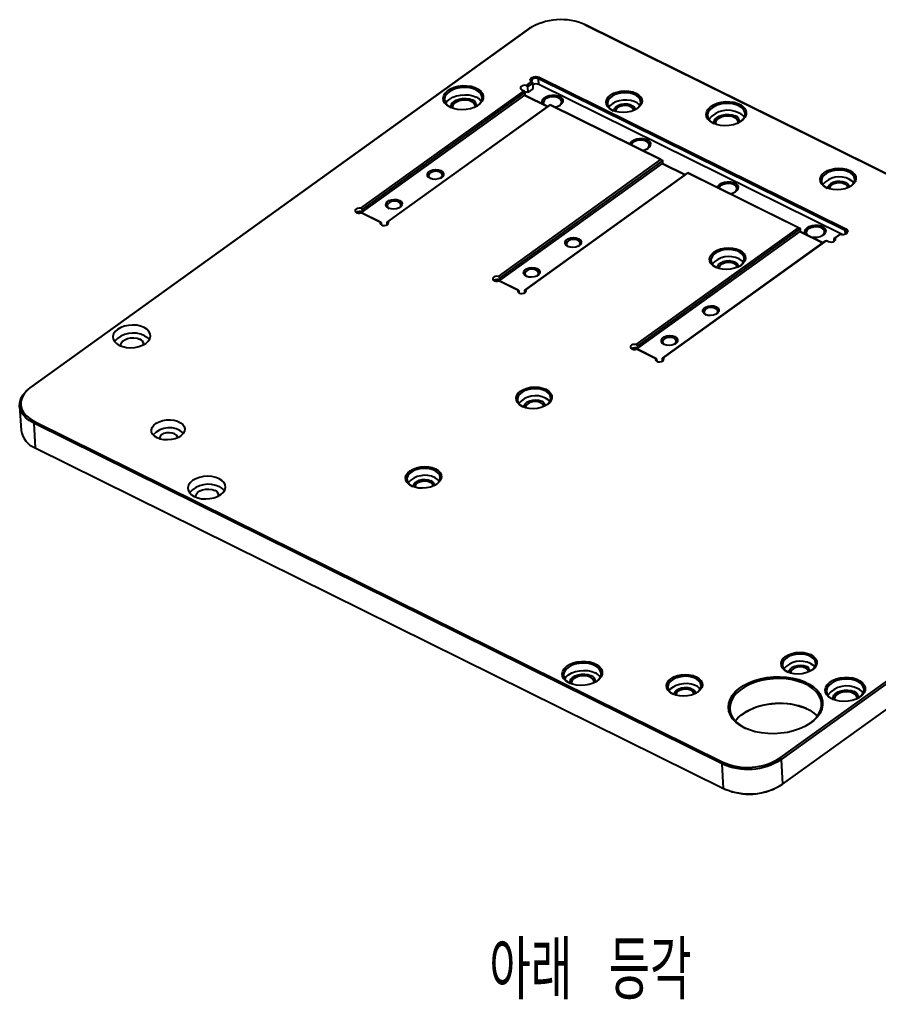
# Model space of a CAD drawing. Header units: millimetres. Extents: x 0 to 420, y 1 to 298.
# Drawn here: x 322.7 to 374.1, y 166.5 to 225.1 of the extents above; entities that cross this region are included whole.
import ezdxf

# ---------------------------------------------------------------- set-up
doc = ezdxf.new("R2010")
doc.units = ezdxf.units.MM
doc.layers.add('가는실선', color=7, linetype='Continuous')
doc.styles.add('SLDTEXTSTYLE1', font='TXT', dxfattribs={"width": 0.7, "bigfont": 'bigfont'})

msp = doc.modelspace()

# ---------------------------------------------------------------- linework, layer by layer
at = {"color": 7, "linetype": 'Continuous', "lineweight": 25}
for p, q in [((353.10833, 224.49195), (353.27096, 224.59908)), ((353.31872, 224.62789), (353.27096, 224.59908)), ((356.55668, 224.79193), (356.50588, 224.81496)), ((356.55668, 224.79193), (356.63321, 224.75568)), ((397.75978, 204.40039), (356.58011, 224.77979)), ((356.58011, 224.77979), (356.63321, 224.75568)), ((356.63321, 224.75568), (397.81289, 204.37627)), ((323.35299, 203.07082), (353.10833, 224.49195)), ((353.16098, 224.52398), (323.40563, 203.10284)), ((353.10833, 224.49195), (353.16098, 224.52398)), ((353.81312, 221.65088), (353.76704, 221.55536)), ((353.81312, 221.65088), (372.1568, 212.57278)), ((353.03853, 221.16147), (353.33297, 221.37343)), ((353.43643, 221.31735), (353.10581, 221.07934)), ((353.10581, 221.07934), (353.12571, 220.74038)), ((353.45632, 220.97839), (353.43643, 221.31735)), ((372.11071, 212.47726), (353.76704, 221.55536)), ((353.78694, 221.2164), (353.76704, 221.55536)), ((371.95885, 212.2233), (353.78694, 221.2164)), ((343.14196, 213.80945), (352.90271, 220.8363)), ((352.96238, 220.74869), (343.20923, 213.72732)), ((352.92098, 220.57342), (343.21743, 213.58775)), ((352.77169, 220.90114), (352.90271, 220.8363)), ((352.90271, 220.8363), (352.96238, 220.74869)), ((354.29867, 219.89161), (352.92098, 220.57342)), ((352.92098, 220.57342), (352.97408, 220.5493)), ((352.97408, 220.5493), (352.96238, 220.74869)), ((352.97408, 220.5493), (354.30045, 219.89289)), ((353.45632, 220.97839), (353.12571, 220.74038)), ((344.70668, 212.98625), (354.45982, 220.00762)), ((354.46287, 220.00395), (344.75171, 213.0128)), ((354.46287, 220.00395), (354.45982, 220.00762)), ((354.45982, 220.00762), (361.19831, 216.67281)), ((361.08905, 216.72472), (354.46287, 220.00395)), ((351.37789, 209.73357), (361.08905, 216.72472)), ((361.19831, 216.67281), (351.44517, 209.65144)), ((361.15691, 216.49754), (351.45336, 209.51187)), ((361.08905, 216.72472), (361.19831, 216.67281)), ((362.53461, 215.81573), (361.15691, 216.49754)), ((361.15691, 216.49754), (361.21001, 216.47342)), ((361.21001, 216.47342), (361.19831, 216.67281)), ((361.21001, 216.47342), (362.53639, 215.81701)), ((352.94261, 208.91037), (362.69575, 215.93174)), ((362.69881, 215.92807), (352.98764, 208.93692)), ((362.69881, 215.92807), (362.69575, 215.93174)), ((362.69575, 215.93174), (369.43425, 212.59693)), ((369.32499, 212.64884), (362.69881, 215.92807)), ((344.30971, 212.97973), (343.16938, 213.54406)), ((343.20923, 213.72732), (343.21743, 213.58775)), ((343.23111, 213.51568), (344.35419, 212.95988)), ((344.35419, 212.95988), (344.36238, 212.82031)), ((344.36238, 212.82031), (344.35714, 212.81642)), ((344.71487, 212.84668), (344.70668, 212.98625)), ((344.73028, 212.83832), (344.71487, 212.84668)), ((359.61382, 205.65768), (369.32499, 212.64884)), ((369.43425, 212.59693), (359.6811, 205.57556)), ((369.39285, 212.42165), (359.6893, 205.43599)), ((369.32499, 212.64884), (369.43425, 212.59693)), ((370.77054, 211.73985), (369.39285, 212.42165)), ((369.39285, 212.42165), (369.44595, 212.39754)), ((369.44595, 212.39754), (369.43425, 212.59693)), ((369.44595, 212.39754), (370.77232, 211.74113)), ((371.44948, 212.00124), (371.7801, 212.23925)), ((371.78895, 212.23975), (371.49451, 212.02779)), ((372.1568, 212.57278), (372.11071, 212.47726)), ((372.12331, 212.26259), (372.11071, 212.47726)), ((361.17855, 204.83449), (370.93169, 211.85586)), ((370.98433, 211.88789), (361.22358, 204.86103)), ((370.93169, 211.85586), (370.98433, 211.88789)), ((370.98433, 211.88789), (371.11536, 211.82304)), ((371.45876, 211.8432), (371.44948, 212.00124)), ((352.54564, 208.90385), (351.40532, 209.46818)), ((351.44517, 209.65144), (351.45336, 209.51187)), ((351.46704, 209.4398), (352.59012, 208.884)), ((352.59012, 208.884), (352.59832, 208.74442)), ((352.59832, 208.74442), (352.59308, 208.74054)), ((352.9508, 208.7708), (352.94261, 208.91037)), ((352.96621, 208.76244), (352.9508, 208.7708)), ((360.78158, 204.82796), (359.64125, 205.3923)), ((359.6811, 205.57556), (359.6893, 205.43599)), ((359.70298, 205.36392), (360.82606, 204.80812)), ((360.82606, 204.80812), (360.83425, 204.66854)), ((360.83425, 204.66854), (360.82901, 204.66465)), ((361.18674, 204.69492), (361.17855, 204.83449)), ((361.20215, 204.68655), (361.18674, 204.69492)), ((323.35299, 203.07082), (323.40563, 203.10284)), ((368.2166, 180.92634), (397.97195, 202.34748)), ((398.03161, 202.25987), (368.27627, 180.83874)), ((322.72908, 201.998), (322.81568, 200.52251)), ((323.57171, 200.95442), (323.6178, 201.04994)), ((364.75139, 180.57501), (323.57171, 200.95442)), ((323.57171, 200.95442), (323.65831, 199.47893)), ((323.6178, 201.04994), (364.79747, 180.67053)), ((368.36287, 179.36325), (398.11821, 200.78438)), ((323.65831, 199.47893), (364.83799, 179.09952)), ((366.12979, 182.70427), (366.18886, 182.67592)), ((364.75139, 180.57501), (364.79747, 180.67053)), ((364.83799, 179.09952), (364.75139, 180.57501)), ((368.2166, 180.92634), (368.27627, 180.83874)), ((368.27627, 180.83874), (368.36287, 179.36325)), ((364.91452, 179.06327), (364.96532, 179.04024)), ((368.15248, 179.22731), (368.20024, 179.25612))]:
    msp.add_line(p, q, dxfattribs=at)
at = {"color": 7, "linetype": 'Continuous', "lineweight": 25, "flags": 128}
for points in [[(353.33297, 221.37343), (353.28375, 221.43582), (353.27564, 221.50611), (353.30971, 221.57509), (353.3815, 221.63376), (353.48163, 221.67443), (353.597, 221.6918), (353.71254, 221.6836), (353.81312, 221.65088)], [(348.4752, 219.85455), (348.30061, 219.96349), (348.17129, 220.09404), (348.09327, 220.24011), (348.07022, 220.39486), (348.1032, 220.55105), (348.19069, 220.70139), (348.32857, 220.83884), (348.51042, 220.95698), (348.72772, 221.05027), (348.97032, 221.11437), (349.22687, 221.14627), (349.48537, 221.14448), (349.73374, 221.10908), (349.96036, 221.04173), (350.15465, 220.94559), (350.3075, 220.82513), (350.41178, 220.686), (350.46261, 220.53471), (350.45762, 220.37832), (350.39703, 220.22415), (350.28368, 220.07941), (350.12287, 219.95086), (349.92212, 219.84452), (349.69081, 219.76536), (349.43977, 219.71708), (349.18073, 219.70194), (348.9258, 219.72064), (348.6869, 219.77232), (348.4752, 219.85455)], [(350.0645, 219.91527), (350.1145, 219.94911), (350.25891, 220.07873), (350.35385, 220.22275), (350.39454, 220.37395), (350.37896, 220.52475), (350.30787, 220.66759), (350.18486, 220.7953), (350.01607, 220.90149), (349.80999, 220.98082), (349.57694, 221.02932), (349.32861, 221.04456), (349.07745, 221.02576), (348.83605, 220.97389), (348.61653, 220.89153), (348.42988, 220.78281), (348.28547, 220.65319), (348.19054, 220.50917), (348.14984, 220.35797), (348.16543, 220.20717), (348.23651, 220.06433), (348.35953, 219.93662), (348.52831, 219.83043), (348.52831, 219.83043)], [(353.03853, 221.16147), (352.95299, 221.17096), (352.86547, 221.16169), (352.78684, 221.1348), (352.72689, 221.09365), (352.6931, 221.04335), (352.68965, 220.99017), (352.71698, 220.94071), (352.77169, 220.90114)], [(353.76704, 221.55536), (353.68283, 221.58176), (353.58627, 221.58601), (353.49206, 221.56748), (353.41455, 221.52899), (353.36554, 221.4764), (353.35249, 221.41771), (353.37738, 221.36186), (353.43643, 221.31735)], [(348.22286, 220.08429), (348.31121, 220.21454), (348.45563, 220.34415), (348.64227, 220.45287), (348.8618, 220.53523), (349.1032, 220.58711), (349.35436, 220.6059), (349.60269, 220.59066), (349.83574, 220.54216), (350.04182, 220.46283)], [(353.12571, 220.74038), (353.04149, 220.76677), (352.94707, 220.77118)], [(354.04498, 220.01932), (353.99621, 220.09558), (353.97775, 220.20651), (354.01469, 220.31783), (354.10375, 220.41965), (354.23702, 220.50293), (354.40265, 220.56026), (354.58594, 220.58656), (354.77058, 220.57948), (354.94018, 220.53965), (355.07967, 220.47062), (355.17665, 220.37852), (355.22251, 220.27152), (355.21317, 220.15915), (355.14946, 220.05137), (355.03703, 219.95778), (354.8859, 219.88668), (354.7688, 219.85471)], [(355.0033, 219.93809), (355.01658, 219.94734), (355.10881, 220.03821), (355.1517, 220.14015), (355.14106, 220.24315), (355.07792, 220.33715), (354.96846, 220.41294), (354.82341, 220.4631), (354.65696, 220.48273), (354.4854, 220.46989), (354.32553, 220.42585), (354.19299, 220.35492), (354.10076, 220.26404), (354.05787, 220.16211), (354.06852, 220.0591), (354.11219, 219.98606)], [(358.17346, 219.67373), (358.01218, 219.7752), (357.89463, 219.89724), (357.8267, 220.03373), (357.81181, 220.17782), (357.8507, 220.32231), (357.94141, 220.45993), (358.0794, 220.58378), (358.25776, 220.68767), (358.46753, 220.76637), (358.69819, 220.81594), (358.93819, 220.83389), (359.17549, 220.81934), (359.39818, 220.77299), (359.5951, 220.69719), (359.75638, 220.59572), (359.87393, 220.47368), (359.94185, 220.33719), (359.95675, 220.19309), (359.91786, 220.04861), (359.82715, 219.91099), (359.68915, 219.78713), (359.5108, 219.68325), (359.30103, 219.60455), (359.07037, 219.55498), (358.83037, 219.53702), (358.59307, 219.55158), (358.37038, 219.59793), (358.17346, 219.67373)], [(359.59456, 219.72662), (359.67369, 219.78341), (359.7947, 219.9072), (359.86682, 220.04276), (359.88615, 220.18279), (359.85167, 220.31974), (359.76522, 220.44623), (359.63147, 220.55543), (359.45763, 220.64146), (359.25307, 220.69969), (359.02881, 220.72697), (358.79695, 220.72183), (358.56999, 220.68455), (358.36017, 220.61714), (358.17878, 220.52323), (358.03562, 220.40789), (357.9384, 220.27733), (357.89236, 220.13859), (357.89999, 219.99916), (357.96087, 219.86655), (358.07172, 219.7479), (358.22656, 219.64962), (358.22656, 219.64962)], [(348.54734, 219.82124), (348.54655, 219.82405), (348.54077, 219.94881), (348.59116, 220.07197), (348.69396, 220.18441), (348.84156, 220.27777), (349.023, 220.34515), (349.22484, 220.38153), (349.43209, 220.38423), (349.6294, 220.35304), (349.80213, 220.29027)], [(349.75604, 220.19475), (349.59261, 220.25326), (349.40559, 220.28052), (349.21013, 220.27432), (349.02206, 220.23516), (348.85664, 220.16621), (348.72725, 220.07306), (348.64437, 219.96325), (348.61473, 219.84569), (348.61929, 219.7942)], [(359.82995, 219.96085), (359.79097, 220.00757), (359.65722, 220.11677), (359.48337, 220.20281), (359.27881, 220.26103), (359.05456, 220.28831), (358.8227, 220.28317), (358.59574, 220.24589), (358.38591, 220.17848), (358.20453, 220.08457), (358.06137, 219.96923), (357.97138, 219.85177)], [(358.29288, 219.6231), (358.29001, 219.68254), (358.32695, 219.79386), (358.41601, 219.89569), (358.54928, 219.97896), (358.71491, 220.0363), (358.8982, 220.06259), (359.08284, 220.05552), (359.25244, 220.01569), (359.39193, 219.94666), (359.48891, 219.85455), (359.53477, 219.74756), (359.53741, 219.69615)], [(359.4661, 219.65939), (359.45332, 219.71919), (359.39018, 219.81319), (359.28072, 219.88898), (359.13567, 219.93914), (358.96922, 219.95876), (358.79766, 219.94593), (358.63779, 219.90189), (358.50525, 219.83096), (358.41302, 219.74008), (358.37013, 219.63815), (358.36799, 219.59494)], [(364.2034, 218.89854), (364.0288, 219.00748), (363.89948, 219.13804), (363.82146, 219.28411), (363.79841, 219.43886), (363.8314, 219.59505), (363.91888, 219.74539), (364.05677, 219.88284), (364.23861, 220.00097), (364.45592, 220.09427), (364.69851, 220.15837), (364.95506, 220.19026), (365.21356, 220.18847), (365.46193, 220.15308), (365.68856, 220.08573), (365.88284, 219.98958), (366.03569, 219.86913), (366.13998, 219.73), (366.19081, 219.5787), (366.18581, 219.42232), (366.12522, 219.26815), (366.01187, 219.1234), (365.85106, 218.99486), (365.65031, 218.88852), (365.41901, 218.80936), (365.16796, 218.76108), (364.90892, 218.74594), (364.65399, 218.76464), (364.41509, 218.81631), (364.2034, 218.89854)], [(365.7927, 218.95926), (365.8427, 218.9931), (365.98711, 219.12272), (366.08204, 219.26674), (366.12273, 219.41795), (366.10715, 219.56875), (366.03607, 219.71159), (365.91305, 219.8393), (365.74427, 219.94548), (365.53818, 220.02482), (365.30513, 220.07332), (365.0568, 220.08855), (364.80564, 220.06976), (364.56425, 220.01788), (364.34472, 219.93552), (364.15807, 219.82681), (364.01366, 219.69719), (363.91873, 219.55317), (363.87803, 219.40197), (363.89362, 219.25117), (363.9647, 219.10833), (364.08772, 218.98061), (364.2565, 218.87443), (364.2565, 218.87443)], [(364.27536, 218.86582), (364.27474, 218.86804), (364.26897, 218.9928), (364.31935, 219.11597), (364.42215, 219.2284), (364.56975, 219.32177), (364.7512, 219.38914), (364.95303, 219.42553), (365.16029, 219.42823), (365.35759, 219.39703), (365.53032, 219.33427)], [(365.48424, 219.23875), (365.3208, 219.29726), (365.13378, 219.32452), (364.93832, 219.31832), (364.75026, 219.27915), (364.58483, 219.21021), (364.45544, 219.11706), (364.37257, 219.00725), (364.34293, 218.88969), (364.34748, 218.83819)], [(359.22481, 217.64948), (359.25574, 217.72408), (359.3448, 217.82591), (359.47807, 217.90918), (359.6437, 217.96652), (359.82699, 217.99282), (360.01163, 217.98574), (360.18123, 217.94591), (360.32072, 217.87688), (360.4177, 217.78478), (360.46356, 217.67778), (360.45422, 217.5654), (360.3905, 217.45763), (360.27808, 217.36403), (360.12694, 217.29293), (360.00984, 217.26097)], [(360.24435, 217.34435), (360.25763, 217.35359), (360.34986, 217.44447), (360.39275, 217.5464), (360.3821, 217.64941), (360.31897, 217.74341), (360.20951, 217.8192), (360.06446, 217.86936), (359.89801, 217.88899), (359.72645, 217.87615), (359.56658, 217.83211), (359.43404, 217.76118), (359.34181, 217.6703), (359.30903, 217.6078)], [(347.92526, 216.06741), (348.03066, 215.99164), (348.08447, 215.89701), (348.08019, 215.79495), (348.01834, 215.69776), (347.90639, 215.61716), (347.75784, 215.56289), (347.5906, 215.54147), (347.42484, 215.5555), (347.28056, 215.60329), (347.17517, 215.67907), (347.12136, 215.77369), (347.12564, 215.87576), (347.18748, 215.97295), (347.29943, 216.05354), (347.44799, 216.10782), (347.61523, 216.12923), (347.78098, 216.1152), (347.92526, 216.06741)], [(347.87918, 215.9719), (347.74919, 216.01385), (347.59992, 216.02362), (347.45153, 215.99988), (347.32406, 215.94585), (347.23472, 215.86881), (347.19559, 215.77917), (347.21193, 215.68905), (347.28156, 215.6106), (347.32271, 215.58481)], [(347.9105, 215.61931), (347.93912, 215.64146), (348.00447, 215.72624), (348.01606, 215.81768), (347.97233, 215.90342), (347.87918, 215.9719)], [(370.97224, 215.04667), (370.81096, 215.14814), (370.69341, 215.27018), (370.62549, 215.40667), (370.61059, 215.55077), (370.64948, 215.69525), (370.74019, 215.83287), (370.87818, 215.95673), (371.05654, 216.06061), (371.26631, 216.13931), (371.49697, 216.18888), (371.73697, 216.20684), (371.97427, 216.19228), (372.19696, 216.14593), (372.39388, 216.07013), (372.55516, 215.96866), (372.67271, 215.84662), (372.74063, 215.71013), (372.75553, 215.56603), (372.71664, 215.42155), (372.62593, 215.28393), (372.48794, 215.16008), (372.30958, 215.05619), (372.09981, 214.97749), (371.86915, 214.92792), (371.62915, 214.90996), (371.39185, 214.92452), (371.16916, 214.97087), (370.97224, 215.04667)], [(372.39334, 215.09956), (372.47247, 215.15635), (372.59348, 215.28014), (372.6656, 215.4157), (372.68493, 215.55573), (372.65045, 215.69268), (372.564, 215.81917), (372.43025, 215.92837), (372.25641, 216.01441), (372.05185, 216.07263), (371.82759, 216.09991), (371.59573, 216.09477), (371.36877, 216.05749), (371.15895, 215.99008), (370.97756, 215.89617), (370.8344, 215.78083), (370.73718, 215.65027), (370.69114, 215.51154), (370.69877, 215.3721), (370.75965, 215.23949), (370.8705, 215.12084), (371.02534, 215.02256), (371.02534, 215.02256)], [(364.46586, 215.05574), (364.49679, 215.13034), (364.58585, 215.23216), (364.71912, 215.31544), (364.88475, 215.37278), (365.06803, 215.39907), (365.25268, 215.39199), (365.42228, 215.35217), (365.56177, 215.28314), (365.65875, 215.19103), (365.70461, 215.08404), (365.69527, 214.97166), (365.63155, 214.86389), (365.51913, 214.77029), (365.36799, 214.69919), (365.25089, 214.66723)], [(365.4854, 214.75061), (365.49868, 214.75985), (365.59091, 214.85073), (365.6338, 214.95266), (365.62315, 215.05567), (365.56001, 215.14967), (365.45056, 215.22546), (365.30551, 215.27562), (365.13906, 215.29524), (364.9675, 215.28241), (364.80763, 215.23837), (364.67509, 215.16744), (364.58286, 215.07656), (364.55008, 215.01405)], [(371.09166, 214.99604), (371.09108, 214.99935), (371.10043, 215.11172), (371.16414, 215.2195), (371.27656, 215.31309), (371.4277, 215.3842), (371.60413, 215.42648), (371.79017, 215.4362), (371.96929, 215.41248), (372.12559, 215.35744)], [(372.0795, 215.26192), (371.93445, 215.31208), (371.768, 215.33171), (371.59644, 215.31887), (371.43657, 215.27483), (371.30403, 215.2039), (371.2118, 215.11302), (371.16891, 215.01109), (371.16677, 214.96788)], [(372.62873, 215.3338), (372.52839, 215.43767), (372.37355, 215.53595)], [(345.44565, 214.28232), (345.55105, 214.20654), (345.60485, 214.11192), (345.60058, 214.00985), (345.53873, 213.91266), (345.42678, 213.83207), (345.27823, 213.77779), (345.11099, 213.75638), (344.94523, 213.77041), (344.80095, 213.8182), (344.69555, 213.89397), (344.64175, 213.9886), (344.64603, 214.09066), (344.70787, 214.18785), (344.81982, 214.26845), (344.96837, 214.32272), (345.13562, 214.34414), (345.30137, 214.33011), (345.44565, 214.28232)], [(345.39957, 214.1868), (345.26958, 214.22876), (345.12031, 214.23852), (344.97192, 214.21479), (344.84445, 214.16075), (344.75511, 214.08371), (344.71597, 213.99408), (344.73232, 213.90395), (344.80195, 213.82551), (344.8431, 213.79972)], [(345.43089, 213.83422), (345.45951, 213.85636), (345.52486, 213.94114), (345.53645, 214.03258), (345.49272, 214.11833), (345.39957, 214.1868)], [(343.14196, 213.80945), (343.04252, 213.81873), (342.94274, 213.80301), (342.85917, 213.7649), (342.80569, 213.71073), (342.79117, 213.64948), (342.81803, 213.59134), (342.8818, 213.54594), (342.9719, 213.52082), (343.07338, 213.52016), (343.16938, 213.54406)], [(344.30971, 212.97973), (344.28814, 212.91899), (344.30803, 212.85959), (344.36607, 212.81139), (344.45262, 212.78239), (344.55333, 212.77741), (344.65146, 212.79727), (344.73074, 212.83868), (344.778, 212.89475), (344.7854, 212.95619), (344.75171, 213.0128)], [(369.76813, 212.23809), (369.71936, 212.31436), (369.7009, 212.42528), (369.73784, 212.5366), (369.8269, 212.63842), (369.96017, 212.7217), (370.1258, 212.77903), (370.30908, 212.80533), (370.49373, 212.79825), (370.66333, 212.75843), (370.80282, 212.68939), (370.8998, 212.59729), (370.94566, 212.4903), (370.93632, 212.37792), (370.8726, 212.27014), (370.76018, 212.17655), (370.60904, 212.10545), (370.43261, 212.06316), (370.24657, 212.05344), (370.11198, 212.06793)], [(370.72645, 212.15686), (370.73973, 212.16611), (370.83196, 212.25699), (370.87485, 212.35892), (370.8642, 212.46193), (370.80106, 212.55592), (370.69161, 212.63171), (370.54656, 212.68188), (370.38011, 212.7015), (370.20855, 212.68866), (370.04868, 212.64463), (369.91614, 212.5737), (369.82391, 212.48282), (369.78102, 212.38088), (369.79167, 212.27788), (369.83534, 212.20484)], [(372.1568, 212.57278), (372.22928, 212.51984), (372.2642, 212.4536), (372.25697, 212.38271), (372.20855, 212.31644), (372.12526, 212.26346), (372.018, 212.2307), (371.90079, 212.22244), (371.78895, 212.23975)], [(372.13735, 212.26915), (372.1816, 212.31822), (372.19465, 212.37691), (372.16976, 212.43276), (372.11071, 212.47726)], [(356.1612, 211.99153), (356.2666, 211.91576), (356.3204, 211.82113), (356.31612, 211.71907), (356.25428, 211.62188), (356.14233, 211.54128), (355.99377, 211.487), (355.82653, 211.46559), (355.66078, 211.47962), (355.5165, 211.52741), (355.4111, 211.60318), (355.35729, 211.69781), (355.36157, 211.79987), (355.42342, 211.89706), (355.53537, 211.97766), (355.68392, 212.03194), (355.85116, 212.05335), (356.01692, 212.03932), (356.1612, 211.99153)], [(356.11512, 211.89601), (355.98513, 211.93797), (355.83586, 211.94774), (355.68747, 211.924), (355.56, 211.86996), (355.47066, 211.79293), (355.43152, 211.70329), (355.44787, 211.61317), (355.51749, 211.53472), (355.55864, 211.50893)], [(356.14644, 211.54343), (356.17506, 211.56558), (356.24041, 211.65036), (356.252, 211.74179), (356.20827, 211.82754), (356.11512, 211.89601)], [(371.11536, 211.82304), (371.19064, 211.79828), (371.27712, 211.79141), (371.36404, 211.80329), (371.44059, 211.83243), (371.49724, 211.87521), (371.52694, 211.92631), (371.52599, 211.97937), (371.49451, 212.02779)], [(364.35994, 210.28642), (364.19866, 210.38789), (364.08111, 210.50993), (364.01319, 210.64642), (363.99829, 210.79052), (364.03718, 210.935), (364.12789, 211.07262), (364.26588, 211.19647), (364.44424, 211.30036), (364.65401, 211.37906), (364.88467, 211.42863), (365.12467, 211.44658), (365.36197, 211.43203), (365.58466, 211.38568), (365.78158, 211.30988), (365.94286, 211.20841), (366.06041, 211.08637), (366.12833, 210.94988), (366.14323, 210.80578), (366.10434, 210.6613), (366.01363, 210.52368), (365.87564, 210.39982), (365.69728, 210.29594), (365.48751, 210.21724), (365.25685, 210.16767), (365.01685, 210.14971), (364.77955, 210.16427), (364.55686, 210.21062), (364.35994, 210.28642)], [(365.78104, 210.33931), (365.86017, 210.3961), (365.98118, 210.51989), (366.0533, 210.65545), (366.07263, 210.79548), (366.03815, 210.93243), (365.9517, 211.05892), (365.81795, 211.16812), (365.64411, 211.25415), (365.43955, 211.31238), (365.21529, 211.33966), (364.98343, 211.33452), (364.75647, 211.29724), (364.54665, 211.22983), (364.36526, 211.13592), (364.2221, 211.02058), (364.12488, 210.89002), (364.07885, 210.75128), (364.08647, 210.61185), (364.14735, 210.47924), (364.2582, 210.36059), (364.41304, 210.26231), (364.41304, 210.26231)], [(364.47936, 210.23579), (364.47878, 210.2391), (364.48813, 210.35147), (364.55184, 210.45925), (364.66426, 210.55284), (364.8154, 210.62394), (364.99183, 210.66623), (365.17787, 210.67595), (365.35699, 210.65223), (365.51329, 210.59719)], [(365.4672, 210.50167), (365.32215, 210.55183), (365.1557, 210.57145), (364.98414, 210.55862), (364.82427, 210.51458), (364.69173, 210.44365), (364.5995, 210.35277), (364.55661, 210.25084), (364.55447, 210.20763)], [(366.01643, 210.57354), (365.91609, 210.67742), (365.76125, 210.7757)], [(353.68158, 210.20644), (353.78698, 210.13066), (353.84079, 210.03604), (353.83651, 209.93397), (353.77467, 209.83678), (353.66272, 209.75619), (353.51416, 209.70191), (353.34692, 209.6805), (353.18116, 209.69453), (353.03689, 209.74231), (352.93149, 209.81809), (352.87768, 209.91272), (352.88196, 210.01478), (352.9438, 210.11197), (353.05575, 210.19256), (353.20431, 210.24684), (353.37155, 210.26826), (353.53731, 210.25422), (353.68158, 210.20644)], [(353.6355, 210.11092), (353.50552, 210.15287), (353.35625, 210.16264), (353.20786, 210.13891), (353.08038, 210.08487), (352.99105, 210.00783), (352.95191, 209.9182), (352.96826, 209.82807), (353.03788, 209.74963), (353.07903, 209.72384)], [(353.66683, 209.75834), (353.69544, 209.78048), (353.76079, 209.86526), (353.77239, 209.9567), (353.72865, 210.04245), (353.6355, 210.11092)], [(351.37789, 209.73357), (351.27846, 209.74284), (351.17867, 209.72712), (351.0951, 209.68902), (351.04162, 209.63484), (351.0271, 209.5736), (351.05396, 209.51546), (351.11773, 209.47006), (351.20784, 209.44494), (351.30931, 209.44428), (351.40532, 209.46818)], [(352.54564, 208.90385), (352.52408, 208.84311), (352.54396, 208.78371), (352.602, 208.73551), (352.68856, 208.70651), (352.78926, 208.70153), (352.8874, 208.72139), (352.96668, 208.76279), (353.01394, 208.81887), (353.02133, 208.88031), (352.98764, 208.93692)], [(364.39713, 207.91565), (364.50253, 207.83988), (364.55633, 207.74525), (364.55206, 207.64319), (364.49021, 207.54599), (364.37826, 207.4654), (364.22971, 207.41112), (364.06247, 207.38971), (363.89671, 207.40374), (363.75243, 207.45153), (363.64703, 207.5273), (363.59323, 207.62193), (363.59751, 207.72399), (363.65935, 207.82118), (363.7713, 207.90178), (363.91986, 207.95606), (364.0871, 207.97747), (364.25285, 207.96344), (364.39713, 207.91565)], [(364.35105, 207.82013), (364.22106, 207.86209), (364.07179, 207.87186), (363.9234, 207.84812), (363.79593, 207.79408), (363.70659, 207.71705), (363.66745, 207.62741), (363.6838, 207.53729), (363.75343, 207.45884), (363.79458, 207.43305)], [(364.38237, 207.46755), (364.41099, 207.4897), (364.47634, 207.57448), (364.48793, 207.66591), (364.4442, 207.75166), (364.35105, 207.82013)], [(328.6879, 205.60949), (328.89398, 205.53016), (329.12703, 205.48166), (329.37536, 205.46643), (329.62652, 205.48522), (329.86792, 205.53709), (330.08744, 205.61946), (330.27409, 205.72817), (330.4185, 205.85779), (330.51344, 206.00181), (330.55413, 206.15301), (330.53855, 206.30381), (330.46746, 206.44665), (330.34445, 206.57437), (330.17566, 206.68055), (329.96958, 206.75988), (329.73653, 206.80838), (329.4882, 206.82362), (329.23704, 206.80483), (328.99564, 206.75295), (328.77612, 206.67059), (328.58947, 206.56187), (328.44506, 206.43226), (328.35013, 206.28824), (328.30943, 206.13703), (328.32502, 205.98623), (328.3961, 205.84339), (328.51912, 205.71568), (328.6879, 205.60949)], [(328.77975, 205.56896), (328.77432, 205.62475), (328.80396, 205.74232), (328.88684, 205.85212), (329.01623, 205.94527), (329.18165, 206.01422), (329.36972, 206.05338), (329.56518, 206.05959), (329.7522, 206.03233), (329.91563, 205.97381)], [(330.20492, 206.18207), (330.3737, 206.07589), (330.49022, 205.95705)], [(361.91752, 206.13056), (362.02292, 206.05478), (362.07672, 205.96015), (362.07245, 205.85809), (362.0106, 205.7609), (361.89865, 205.68031), (361.7501, 205.62603), (361.58285, 205.60461), (361.4171, 205.61865), (361.27282, 205.66643), (361.16742, 205.74221), (361.11362, 205.83684), (361.11789, 205.9389), (361.17974, 206.03609), (361.29169, 206.11668), (361.44024, 206.17096), (361.60749, 206.19238), (361.77324, 206.17834), (361.91752, 206.13056)], [(361.87144, 206.03504), (361.74145, 206.07699), (361.59218, 206.08676), (361.44379, 206.06302), (361.31632, 206.00899), (361.22698, 205.93195), (361.18784, 205.84232), (361.20419, 205.75219), (361.27382, 205.67375), (361.31496, 205.64796)], [(361.90276, 205.68246), (361.93138, 205.7046), (361.99673, 205.78938), (362.00832, 205.88082), (361.96459, 205.96656), (361.87144, 206.03504)], [(359.61382, 205.65768), (359.51439, 205.66696), (359.41461, 205.65124), (359.33104, 205.61313), (359.27756, 205.55896), (359.26304, 205.49772), (359.2899, 205.43957), (359.35367, 205.39418), (359.44377, 205.36906), (359.54525, 205.3684), (359.64125, 205.3923)], [(360.78158, 204.82796), (360.76001, 204.76723), (360.7799, 204.70783), (360.83794, 204.65963), (360.92449, 204.63063), (361.02519, 204.62565), (361.12333, 204.64551), (361.20261, 204.68691), (361.24987, 204.74299), (361.25727, 204.80443), (361.22358, 204.86103)], [(323.57171, 200.95442), (323.29925, 201.11398), (323.0742, 201.29892), (322.90211, 201.50468), (322.7872, 201.72619), (322.73232, 201.958), (322.73881, 202.1944), (322.80652, 202.42958), (322.93377, 202.65773), (323.11743, 202.87325), (323.35299, 203.07082)], [(323.40563, 203.10284), (323.17714, 202.9112), (322.99899, 202.70215), (322.87556, 202.48084), (322.80988, 202.25272), (322.80359, 202.02341), (322.85682, 201.79855), (322.96828, 201.58369), (323.13521, 201.3841), (323.35351, 201.20471), (323.6178, 201.04994)], [(352.78841, 201.95598), (352.62713, 202.05745), (352.50958, 202.17948), (352.44166, 202.31598), (352.42677, 202.46007), (352.46565, 202.60456), (352.55637, 202.74218), (352.69436, 202.86603), (352.87271, 202.96992), (353.08248, 203.04862), (353.31315, 203.09819), (353.55315, 203.11614), (353.79044, 203.10158), (354.01313, 203.05524), (354.21006, 202.97944), (354.37134, 202.87797), (354.48889, 202.75593), (354.55681, 202.61944), (354.5717, 202.47534), (354.53282, 202.33086), (354.4421, 202.19324), (354.30411, 202.06938), (354.12576, 201.9655), (353.91599, 201.8868), (353.68532, 201.83723), (353.44532, 201.81927), (353.20803, 201.83383), (352.98534, 201.88018), (352.78841, 201.95598)], [(354.20951, 202.00886), (354.28865, 202.06566), (354.40966, 202.18945), (354.48177, 202.32501), (354.50111, 202.46504), (354.46663, 202.60199), (354.38018, 202.72848), (354.24643, 202.83768), (354.07258, 202.92371), (353.86802, 202.98194), (353.64377, 203.00922), (353.41191, 203.00408), (353.18495, 202.9668), (352.97512, 202.89938), (352.79374, 202.80548), (352.65058, 202.69014), (352.55336, 202.55958), (352.50732, 202.42084), (352.51495, 202.28141), (352.57582, 202.14879), (352.68667, 202.03015), (352.84152, 201.93187), (352.84152, 201.93187)], [(352.90783, 201.90535), (352.90726, 201.90865), (352.9166, 202.02103), (352.98031, 202.12881), (353.09273, 202.2224), (353.24387, 202.2935), (353.4203, 202.33579), (353.60635, 202.34551), (353.78547, 202.32179), (353.94176, 202.26675)], [(354.4449, 202.2431), (354.34457, 202.34697), (354.18972, 202.44526)], [(353.89568, 202.17123), (353.75063, 202.22139), (353.58418, 202.24101), (353.41262, 202.22818), (353.25274, 202.18414), (353.12021, 202.11321), (353.02798, 202.02233), (352.98509, 201.9204), (352.98295, 201.87719)], [(330.94731, 200.07339), (330.79247, 200.17168), (330.68162, 200.29032), (330.62074, 200.42294), (330.61312, 200.56237), (330.65916, 200.70111), (330.75638, 200.83166), (330.89954, 200.94701), (331.08092, 201.04091), (331.29075, 201.10832), (331.51771, 201.14561), (331.74956, 201.15074), (331.97382, 201.12347), (332.17838, 201.06524), (332.35222, 200.97921), (332.48597, 200.87001), (332.57242, 200.74352), (332.60691, 200.60657), (332.58757, 200.46654), (332.51545, 200.33098), (332.39444, 200.20719), (332.23107, 200.10185), (332.03413, 200.02064), (331.81425, 199.96794), (331.58328, 199.94659), (331.35367, 199.95773), (331.1378, 200.00077), (330.94731, 200.07339)], [(332.18686, 200.08317), (332.17407, 200.14297), (332.11093, 200.23697), (332.00148, 200.31276), (331.85642, 200.36292), (331.68997, 200.38254), (331.51841, 200.36971), (331.35854, 200.32567), (331.226, 200.25474), (331.13378, 200.16386), (331.09089, 200.06193), (331.08875, 200.01872)], [(346.17611, 197.19573), (346.01483, 197.29719), (345.89729, 197.41923), (345.82936, 197.55572), (345.81447, 197.69982), (345.85335, 197.8443), (345.94407, 197.98192), (346.08206, 198.10578), (346.26041, 198.20966), (346.47018, 198.28836), (346.70085, 198.33794), (346.94085, 198.35589), (347.17814, 198.34133), (347.40083, 198.29499), (347.59776, 198.21918), (347.75904, 198.11772), (347.87659, 197.99568), (347.94451, 197.85919), (347.9594, 197.71509), (347.92052, 197.57061), (347.8298, 197.43299), (347.69181, 197.30913), (347.51346, 197.20525), (347.30369, 197.12655), (347.07302, 197.07698), (346.83302, 197.05902), (346.59573, 197.07358), (346.37304, 197.11992), (346.17611, 197.19573)], [(347.59721, 197.24861), (347.67635, 197.30541), (347.79736, 197.4292), (347.86947, 197.56476), (347.88881, 197.70479), (347.85433, 197.84174), (347.76788, 197.96823), (347.63413, 198.07743), (347.46028, 198.16346), (347.25572, 198.22169), (347.03147, 198.24896), (346.79961, 198.24382), (346.57265, 198.20654), (346.36282, 198.13913), (346.18144, 198.04523), (346.03828, 197.92988), (345.94106, 197.79933), (345.89502, 197.66059), (345.90265, 197.52116), (345.96352, 197.38854), (346.07437, 197.2699), (346.22922, 197.17161), (346.22922, 197.17161)], [(333.17518, 196.56106), (333.38126, 196.48173), (333.61431, 196.43323), (333.86265, 196.41799), (334.11381, 196.43679), (334.3552, 196.48866), (334.57473, 196.57102), (334.76138, 196.67974), (334.90579, 196.80936), (335.00072, 196.95338), (335.04141, 197.10458), (335.02583, 197.25538), (334.95475, 197.39822), (334.83173, 197.52593), (334.66295, 197.63212), (334.45687, 197.71145), (334.22382, 197.75995), (333.97548, 197.77519), (333.72432, 197.75639), (333.48293, 197.70452), (333.2634, 197.62216), (333.07675, 197.51344), (332.93234, 197.38382), (332.83741, 197.2398), (332.79671, 197.0886), (332.8123, 196.9378), (332.88338, 196.79496), (333.0064, 196.66725), (333.17518, 196.56106)], [(346.29553, 197.1451), (346.29496, 197.1484), (346.3043, 197.26078), (346.36801, 197.36855), (346.48043, 197.46215), (346.63157, 197.53325), (346.808, 197.57554), (346.99405, 197.58526), (347.17317, 197.56154), (347.32946, 197.5065)], [(347.83261, 197.48285), (347.73227, 197.58672), (347.57742, 197.68501)], [(333.26704, 196.52053), (333.26161, 196.57632), (333.29125, 196.69388), (333.37412, 196.80369), (333.50351, 196.89684), (333.66894, 196.96579), (333.857, 197.00495), (334.05246, 197.01115), (334.23948, 196.98389), (334.40292, 196.92538)], [(334.69221, 197.13364), (334.86099, 197.02746), (334.9775, 196.90862)], [(347.28338, 197.41098), (347.13833, 197.46114), (346.97188, 197.48076), (346.80032, 197.46793), (346.64044, 197.42389), (346.50791, 197.35296), (346.41568, 197.26208), (346.37279, 197.16015), (346.37065, 197.11694)], [(368.63775, 186.07969), (368.47647, 186.18115), (368.35892, 186.30319), (368.291, 186.43968), (368.27611, 186.58378), (368.31499, 186.72826), (368.40571, 186.86588), (368.5437, 186.98974), (368.72205, 187.09362), (368.93182, 187.17232), (369.16249, 187.2219), (369.40249, 187.23985), (369.63978, 187.22529), (369.86247, 187.17895), (370.0594, 187.10314), (370.22068, 187.00168), (370.33823, 186.87964), (370.40615, 186.74315), (370.42104, 186.59905), (370.38216, 186.45457), (370.29144, 186.31695), (370.15345, 186.19309), (369.9751, 186.08921), (369.76533, 186.01051), (369.53466, 185.96094), (369.29466, 185.94298), (369.05737, 185.95754), (368.83468, 186.00388), (368.63775, 186.07969)], [(370.05885, 186.13257), (370.13799, 186.18937), (370.259, 186.31316), (370.33111, 186.44872), (370.35045, 186.58875), (370.31597, 186.7257), (370.22952, 186.85219), (370.09577, 186.96139), (369.92192, 187.04742), (369.71736, 187.10565), (369.49311, 187.13292), (369.26125, 187.12778), (369.03429, 187.0905), (368.82446, 187.02309), (368.64308, 186.92918), (368.49992, 186.81384), (368.4027, 186.68329), (368.35666, 186.54455), (368.36429, 186.40512), (368.42516, 186.2725), (368.53601, 186.15386), (368.69086, 186.05557), (368.69086, 186.05557)], [(355.58723, 185.40932), (355.41264, 185.51826), (355.28331, 185.64881), (355.2053, 185.79488), (355.18224, 185.94963), (355.21523, 186.10583), (355.30271, 186.25616), (355.4406, 186.39361), (355.62244, 186.51175), (355.83975, 186.60504), (356.08234, 186.66914), (356.33889, 186.70104), (356.59739, 186.69925), (356.84576, 186.66385), (357.07239, 186.5965), (357.26667, 186.50036), (357.41953, 186.3799), (357.52381, 186.24078), (357.57464, 186.08948), (357.56964, 185.93309), (357.50905, 185.77892), (357.3957, 185.63418), (357.23489, 185.50563), (357.03414, 185.39929), (356.80284, 185.32013), (356.5518, 185.27185), (356.29275, 185.25671), (356.03782, 185.27541), (355.79892, 185.32709), (355.58723, 185.40932)], [(357.17653, 185.47004), (357.22653, 185.50388), (357.37094, 185.6335), (357.46587, 185.77752), (357.50656, 185.92872), (357.49098, 186.07952), (357.4199, 186.22236), (357.29688, 186.35008), (357.1281, 186.45626), (356.92202, 186.53559), (356.68897, 186.58409), (356.44063, 186.59933), (356.18947, 186.58054), (355.94808, 186.52866), (355.72855, 186.4463), (355.5419, 186.33758), (355.39749, 186.20797), (355.30256, 186.06395), (355.26187, 185.91274), (355.27745, 185.76194), (355.34853, 185.6191), (355.47155, 185.49139), (355.64033, 185.3852), (355.64033, 185.3852)], [(368.75717, 186.02906), (368.7566, 186.03236), (368.76594, 186.14474), (368.82965, 186.25251), (368.94207, 186.34611), (369.09321, 186.41721), (369.26964, 186.4595), (369.45569, 186.46921), (369.63481, 186.4455), (369.7911, 186.39046)], [(370.03906, 186.56896), (370.19391, 186.47068), (370.29424, 186.36681)], [(355.33488, 185.63906), (355.42324, 185.76931), (355.56765, 185.89892), (355.7543, 186.00764), (355.97382, 186.09), (356.21522, 186.14188), (356.46638, 186.16067), (356.71471, 186.14543), (356.94776, 186.09693), (357.15385, 186.0176)], [(355.65937, 185.37601), (355.65857, 185.37882), (355.6528, 185.50358), (355.70318, 185.62674), (355.80599, 185.73918), (355.95358, 185.83254), (356.13503, 185.89992), (356.33686, 185.9363), (356.54412, 185.939), (356.74143, 185.90781), (356.91415, 185.84504)], [(361.78248, 184.75314), (361.6212, 184.8546), (361.50365, 184.97664), (361.43572, 185.11313), (361.42083, 185.25723), (361.45972, 185.40171), (361.55043, 185.53933), (361.68842, 185.66319), (361.86678, 185.76707), (362.07654, 185.84577), (362.30721, 185.89534), (362.54721, 185.9133), (362.7845, 185.89874), (363.0072, 185.8524), (363.20412, 185.77659), (363.3654, 185.67513), (363.48295, 185.55309), (363.55087, 185.4166), (363.56577, 185.2725), (363.52688, 185.12802), (363.43617, 184.9904), (363.29817, 184.86654), (363.11982, 184.76266), (362.91005, 184.68396), (362.67938, 184.63438), (362.43939, 184.61643), (362.20209, 184.63099), (361.9794, 184.67733), (361.78248, 184.75314)], [(369.74502, 186.29494), (369.59997, 186.3451), (369.43352, 186.36472), (369.26196, 186.35189), (369.10208, 186.30785), (368.96955, 186.23692), (368.87732, 186.14604), (368.83443, 186.04411), (368.83229, 186.0009)], [(356.86807, 185.74952), (356.70463, 185.80804), (356.51761, 185.8353), (356.32215, 185.82909), (356.13409, 185.78993), (355.96866, 185.72098), (355.83927, 185.62783), (355.7564, 185.51803), (355.72676, 185.40046), (355.73131, 185.34897)], [(363.20358, 184.80602), (363.28271, 184.86282), (363.40372, 184.9866), (363.47584, 185.12217), (363.49517, 185.2622), (363.46069, 185.39915), (363.37424, 185.52563), (363.24049, 185.63484), (363.06665, 185.72087), (362.86208, 185.77909), (362.63783, 185.80637), (362.40597, 185.80123), (362.17901, 185.76395), (361.96918, 185.69654), (361.7878, 185.60263), (361.64464, 185.48729), (361.54742, 185.35673), (361.50138, 185.218), (361.50901, 185.07857), (361.56989, 184.94595), (361.68074, 184.8273), (361.83558, 184.72902), (361.83558, 184.72902)], [(363.43897, 185.04026), (363.39999, 185.08698), (363.26624, 185.19618), (363.09239, 185.28221), (362.88783, 185.34044), (362.66358, 185.36771), (362.43172, 185.36257), (362.20476, 185.32529), (361.99493, 185.25788), (361.81355, 185.16397), (361.67039, 185.04863), (361.5804, 184.93117)], [(366.07669, 182.72838), (365.8005, 182.88715), (365.56604, 183.069), (365.37788, 183.2704), (365.23968, 183.48742), (365.15413, 183.71584), (365.12289, 183.95122), (365.14657, 184.18897), (365.22472, 184.42447), (365.35581, 184.65312), (365.53729, 184.87049), (365.76562, 185.07234), (366.03637, 185.25475), (366.34426, 185.41415), (366.6833, 185.54745), (367.04689, 185.65206), (367.42795, 185.72594), (367.81907, 185.76764), (368.21264, 185.77637), (368.60099, 185.75194), (368.97656, 185.69484), (369.33205, 185.60617), (369.66054, 185.48767), (369.95563, 185.34163), (370.21158, 185.1709), (370.4234, 184.97881), (370.58698, 184.76909), (370.69913, 184.54583), (370.75767, 184.31336), (370.76145, 184.07622), (370.71041, 183.83902), (370.60554, 183.60637), (370.44887, 183.38282), (370.24347, 183.17269), (369.99332, 182.9801), (369.7033, 182.80878), (369.37904, 182.66207), (369.02687, 182.54282), (368.65363, 182.45336), (368.2666, 182.39543), (367.87329, 182.37015), (367.48138, 182.37802), (367.09849, 182.41889), (366.73206, 182.49195), (366.38924, 182.59579), (366.07669, 182.72838)], [(369.85186, 182.89091), (369.94244, 182.9493), (370.18595, 183.13678), (370.3859, 183.34133), (370.53841, 183.55895), (370.6405, 183.78542), (370.69018, 184.01632), (370.6865, 184.24717), (370.62952, 184.47346), (370.52034, 184.6908), (370.36111, 184.89495), (370.15491, 185.08194), (369.90575, 185.24814), (369.6185, 185.3903), (369.29873, 185.50566), (368.95268, 185.59197), (368.58707, 185.64755), (368.20903, 185.67133), (367.82592, 185.66284), (367.44518, 185.62224), (367.07423, 185.55033), (366.72029, 185.4485), (366.39026, 185.31873), (366.09054, 185.16356), (365.82698, 184.986), (365.60471, 184.78951), (365.42805, 184.57791), (365.30044, 184.35532), (365.22437, 184.12608), (365.20131, 183.89464), (365.23172, 183.66551), (365.315, 183.44315), (365.44953, 183.23189), (365.6327, 183.03584), (365.86093, 182.85882), (366.12979, 182.70427), (366.12979, 182.70427)], [(371.31542, 184.45331), (371.14083, 184.56225), (371.0115, 184.69281), (370.93349, 184.83888), (370.91044, 184.99363), (370.94342, 185.14982), (371.0309, 185.30016), (371.16879, 185.43761), (371.35064, 185.55574), (371.56794, 185.64904), (371.81054, 185.71314), (372.06708, 185.74504), (372.32559, 185.74324), (372.57396, 185.70785), (372.80058, 185.6405), (372.99486, 185.54435), (373.14772, 185.4239), (373.252, 185.28477), (373.30283, 185.13348), (373.29784, 184.97709), (373.23725, 184.82292), (373.1239, 184.67818), (372.96309, 184.54963), (372.76234, 184.44329), (372.53103, 184.36413), (372.27999, 184.31585), (372.02094, 184.30071), (371.76601, 184.31941), (371.52712, 184.37109), (371.31542, 184.45331)], [(372.90472, 184.51403), (372.95472, 184.54788), (373.09913, 184.67749), (373.19406, 184.82151), (373.23476, 184.97272), (373.21917, 185.12352), (373.14809, 185.26636), (373.02507, 185.39407), (372.85629, 185.50026), (372.65021, 185.57959), (372.41716, 185.62809), (372.16883, 185.64332), (371.91767, 185.62453), (371.67627, 185.57266), (371.45674, 185.49029), (371.2701, 185.38158), (371.12569, 185.25196), (371.03075, 185.10794), (370.99006, 184.95674), (371.00564, 184.80594), (371.07673, 184.6631), (371.19974, 184.53538), (371.36852, 184.4292), (371.36852, 184.4292)], [(361.9019, 184.70251), (361.89903, 184.76195), (361.93597, 184.87327), (362.02503, 184.97509), (362.1583, 185.05837), (362.32393, 185.1157), (362.50722, 185.142), (362.69186, 185.13492), (362.86146, 185.0951), (363.00095, 185.02607), (363.09793, 184.93396), (363.14379, 184.82697), (363.14643, 184.77555)], [(363.07512, 184.7388), (363.06233, 184.7986), (362.99919, 184.89259), (362.88974, 184.96838), (362.74469, 185.01855), (362.57824, 185.03817), (362.40668, 185.02533), (362.24681, 184.9813), (362.11427, 184.91037), (362.02204, 184.81949), (361.97915, 184.71755), (361.97701, 184.67435)], [(371.38739, 184.42059), (371.38676, 184.42281), (371.38099, 184.54757), (371.43138, 184.67074), (371.53418, 184.78317), (371.68178, 184.87654), (371.86322, 184.94392), (372.06505, 184.9803), (372.27231, 184.983), (372.46962, 184.9518), (372.64234, 184.88904)], [(372.59626, 184.79352), (372.43283, 184.85203), (372.2458, 184.87929), (372.05034, 184.87309), (371.86228, 184.83393), (371.69685, 184.76498), (371.56746, 184.67183), (371.48459, 184.56202), (371.45495, 184.44446), (371.45951, 184.39296)], [(365.5355, 183.13144), (365.69131, 183.31402), (365.91358, 183.51051), (366.17714, 183.68807), (366.47686, 183.84324), (366.8069, 183.97301), (367.16083, 184.07484), (367.53178, 184.14675), (367.91252, 184.18735), (368.29564, 184.19584), (368.67368, 184.17207), (369.03928, 184.11648), (369.38533, 184.03017), (369.7051, 183.91481), (369.99235, 183.77265), (370.24151, 183.60646), (370.44745, 183.41974)]]:
    msp.add_lwpolyline(points, dxfattribs=at)
at = {"color": 7, "linetype": 'Continuous', "lineweight": 25}
for centre, radius, start, end in [((355.10423, 221.52848), 3.57061, 65.5851752, 122.9724547), ((353.63465, 220.87561), 0.37327, 65.9213415, 120.7966822), ((349.74958, 219.80049), 0.72395, 34.3498272, 66.1913147), ((349.65024, 219.87452), 0.33726, 359.9963195, 71.7165009), ((349.68649, 219.93838), 0.37041, 355.5711074, 71.8086136), ((365.09047, 218.21265), 1.46174, 62.2971894, 141.2147754), ((365.41458, 218.98226), 0.37055, 355.6845327, 71.7998733), ((365.47777, 218.84449), 0.72395, 34.3498272, 66.1913147), ((365.37843, 218.91852), 0.33726, 359.9963195, 71.7165009), ((371.766, 214.38015), 1.30575, 62.2713992, 139.6990794), ((371.9817, 214.99332), 0.28585, 7.8443831, 69.9931992), ((372.01777, 215.05761), 0.31863, 2.0647104, 70.221506), ((343.06446, 213.26649), 0.35582, 64.5389958, 125.131701), ((365.1537, 209.6199), 1.30575, 62.2713992, 139.6990794), ((365.36941, 210.23307), 0.28585, 7.8443831, 69.9931992), ((365.40547, 210.29736), 0.31863, 2.0647104, 70.221506), ((351.3004, 209.19061), 0.35582, 64.5389958, 125.131701), ((329.5278, 204.8465), 1.49742, 63.1155467, 138.7140202), ((329.81061, 205.65448), 0.33616, 359.0976945, 71.7939136), ((359.53633, 205.11472), 0.35582, 64.5389958, 125.131701), ((353.58218, 201.28946), 1.30575, 62.2713992, 139.6990794), ((353.83394, 201.96692), 0.31863, 2.0647104, 70.221506), ((353.79788, 201.90263), 0.28585, 7.8443831, 69.9931992), ((324.11331, 200.70829), 1.31085, 188.1474454, 249.6901368), ((331.67691, 199.3846), 1.29183, 48.5908064, 138.1272172), ((346.96988, 196.5292), 1.30575, 62.2713992, 139.6990794), ((334.01508, 195.79806), 1.49742, 63.1155467, 138.7140202), ((347.18558, 197.14237), 0.28585, 7.8443831, 69.9931992), ((347.22164, 197.20666), 0.31863, 2.0647104, 70.221506), ((334.29789, 196.60605), 0.33616, 359.0976945, 71.7939136), ((369.43526, 185.39386), 1.32115, 62.8046197, 139.1658589), ((356.79851, 185.49315), 0.37041, 355.5711074, 71.8086136), ((356.8616, 185.35526), 0.72395, 34.3498272, 66.1913147), ((369.64722, 186.02633), 0.28585, 7.8443831, 69.9931992), ((369.68328, 186.09062), 0.31863, 2.0647104, 70.221506), ((356.76226, 185.42929), 0.33726, 359.9963195, 71.7165009), ((372.2025, 183.76742), 1.46174, 62.2971894, 141.2147754), ((372.49046, 184.47329), 0.33726, 359.9963195, 71.7165009), ((372.52661, 184.53703), 0.37055, 355.6845327, 71.7998733), ((372.58979, 184.39926), 0.72395, 34.3498272, 66.1913147), ((368.18785, 179.92982), 4.25987, 67.8481531, 118.8698705), ((366.27291, 183.92688), 3.68104, 245.5851752, 302.9724547), ((366.27335, 183.92185), 3.57061, 245.5851752, 302.9724547), ((366.35951, 182.45139), 3.68104, 245.5851752, 302.9724547), ((366.36792, 182.38768), 3.62941, 247.2660279, 299.4519958)]:
    msp.add_arc(centre, radius, start, end, dxfattribs=at)
for centre, major_axis, ratio, start_param, end_param in [((352.9405, 220.96033), (-0.19512, 0.29463), 0.5761142, 4.73488088, 5.03957353), ((343.04393, 213.60832), (-0.19512, 0.29463), 0.5761142, 4.73488088, 5.03957353), ((343.04393, 213.60832), (0.25761, -0.12257), 0.01659685, 5.22890887, 5.53360152), ((344.54137, 212.86725), (0.25761, -0.12257), 0.01659685, 2.39200887, 2.69670152), ((344.54137, 212.86725), (0.241, 0.1596), 0.03872089, 0.48490243, 0.78959509), ((371.28418, 211.88223), (0.241, 0.1596), 0.03872089, 0.48490243, 0.78959509), ((351.27986, 209.53243), (-0.19512, 0.29463), 0.5761142, 4.73488088, 5.03957353), ((351.27986, 209.53243), (0.25761, -0.12257), 0.01659685, 5.22890887, 5.53360152), ((352.7773, 208.79136), (0.25761, -0.12257), 0.01659685, 2.39200887, 2.69670152), ((352.7773, 208.79136), (0.241, 0.1596), 0.03872089, 0.48490243, 0.78959509), ((359.5158, 205.45655), (-0.19512, 0.29463), 0.5761142, 4.73488088, 5.03957353), ((359.5158, 205.45655), (0.25761, -0.12257), 0.01659685, 5.22890887, 5.53360152), ((361.01324, 204.71548), (0.25761, -0.12257), 0.01659685, 2.39200887, 2.69670152), ((361.01324, 204.71548), (0.241, 0.1596), 0.03872089, 0.48490243, 0.78959509)]:
    msp.add_ellipse(centre, major_axis=major_axis, ratio=ratio, start_param=start_param, end_param=end_param, dxfattribs=at)
for points in [[(353.33297, 221.37343), (353.36692, 221.35304), (353.40131, 221.33403), (353.43643, 221.31735)], [(371.7801, 212.23925), (371.78108, 212.23807), (371.78434, 212.23845), (371.78895, 212.23975)]]:
    msp.add_open_spline(points, degree=3, dxfattribs=at)

# ---------------------------------------------------------------- texts
at = {"layer": '가는실선', "insert": (350.8212, 169.96724), "char_height": 3.5, "attachment_point": 1, "style": 'SLDTEXTSTYLE1'}
msp.add_mtext('아래 등각', dxfattribs=at)

doc.saveas('drawing.dxf')
